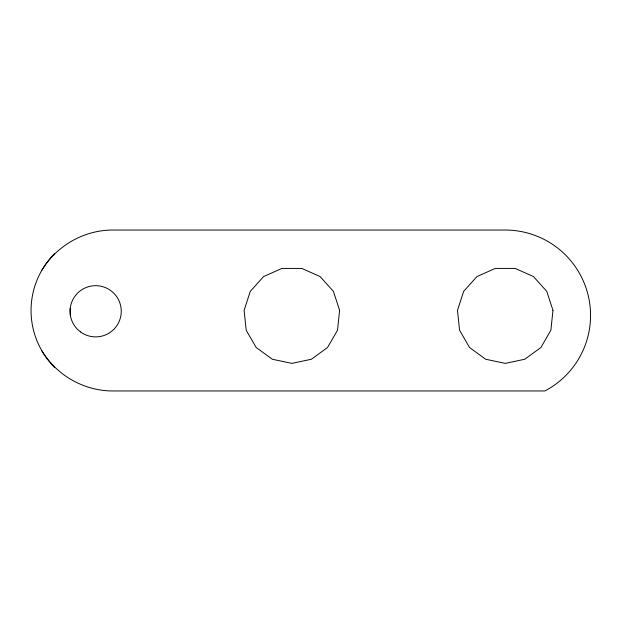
<?xml version="1.0" encoding="UTF-8"?>
<svg xmlns="http://www.w3.org/2000/svg" width="621" height="621" viewBox="0 0 621 621"><rect width="100%" height="100%" fill="white"/><g stroke="black" fill="none" stroke-linecap="round" stroke-linejoin="round"><path stroke-width="0.93" d="M41.832 270.267C56.41 245.978 83.183 230.515 111.508 230.042L505.222 230.042A85.349 85.349 0 0 1 544.889 390.958L111.508 390.958C83.183 390.485 56.41 375.022 41.832 350.733M70.212 308.389L70.328 315.072M54.617 367.391A80.458 80.458 0 0 1 54.617 253.609M339.602 310.368L337.514 330.225L327.531 347.512L311.385 359.248L291.854 363.394L272.332 359.248L256.178 347.512L246.195 330.225L244.115 310.368L250.279 291.381L263.638 276.547L281.872 268.427L301.837 268.427L320.071 276.547L333.43 291.381L339.602 310.368M552.969 310.368L550.881 330.225L540.899 347.512L524.753 359.248L505.222 363.394L485.7 359.248L469.546 347.512L459.563 330.225L457.483 310.368L463.646 291.381L477.006 276.547L495.24 268.427L515.205 268.427L533.447 276.547L546.798 291.381L552.969 310.368M80.427 331.87A25.601 25.601 0 0 0 121.095 314.187A25.601 25.601 0 0 0 85.442 287.802A25.601 25.601 0 0 0 80.427 331.87"/></g></svg>
